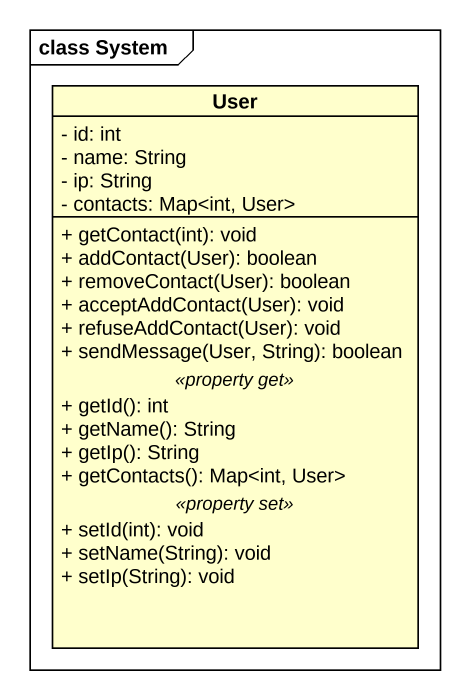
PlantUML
@startuml
mainframe class System
hide circle
hide empty members
skinparam classAttributeIconSize 0
class User {
  - id: int
  - name: String
  - ip: String
  - contacts: Map<int, User>
  --
  + getContact(int): void
  + addContact(User): boolean
  + removeContact(User): boolean
  + acceptAddContact(User): void
  + refuseAddContact(User): void
  + sendMessage(User, String): boolean
  .. <<property get>> ..
  + getId(): int
  + getName(): String
  + getIp(): String
  + getContacts(): Map<int, User>
  .. <<property set>> ..
  + setId(int): void
  + setName(String): void
  + setIp(String): void
}
@enduml
